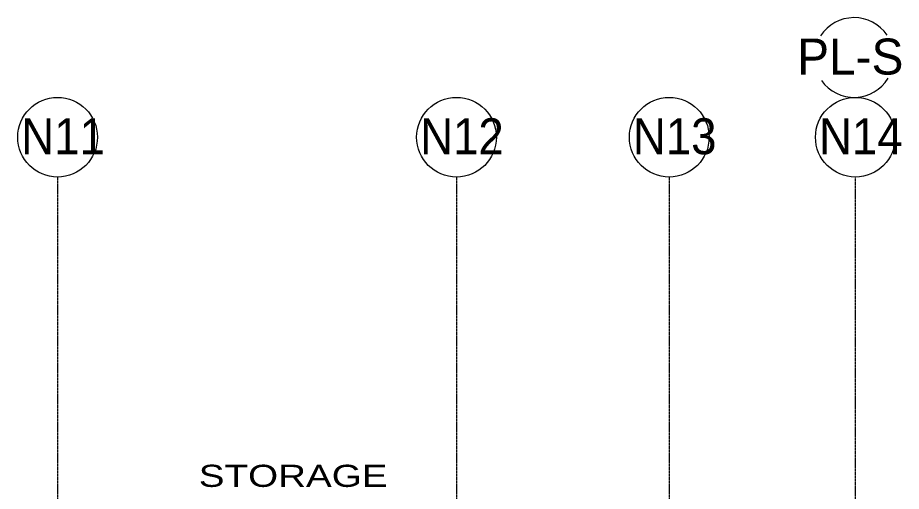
# Model space of a CAD drawing. Header units: inches. Extents: x -40190 to 0, y -3216 to 2257.
# Drawn here: x -21817 to -21020, y 1829 to 2257 of the extents above; entities that cross this region are included whole.
import ezdxf

# ---------------------------------------------------------------- set-up
doc = ezdxf.new("R2010")
doc.units = ezdxf.units.IN
doc.header["$LTSCALE"] = 0.5
doc.header["$MEASUREMENT"] = 0
doc.linetypes.add('A113$0$CENTER', pattern=[2, 1.25, -0.25, 0.25, -0.25])
for name, color, linetype in [('A113$0$A-ANNO-IDEN', 8, 'Continuous'), ('A113$0$A-GRID-1DP0-15', 8, 'Continuous'), ('A113$0$A-GRID-GRDP0-15', 8, 'Continuous'), ('XREF', 7, 'Continuous')]:
    doc.layers.add(name, color=color, linetype=linetype)
doc.styles.add('A113$0$Arial', font='arial.ttf', dxfattribs={"height": 0.076839})
doc.styles.add('A113$0$style-Arial', font='arial.ttf')

# ---------------------------------------------------------------- blocks, each defined once
blk = doc.blocks.new('A113')
at = {"layer": 'A113$0$A-GRID-1DP0-15', "lineweight": 13}
for centre in [(-21781.0236, 2149.2362), (-21421.0236, 2149.2362), (-21229.0236, 2149.2362), (-21061.0236, 2149.2362)]:
    blk.add_circle(centre, 36, dxfattribs=at)
for start, end in [(34.0743428, 146.7799207), (215.420843, 328.567837)]:
    blk.add_arc((-21062.2764, 2221.2144), 36, start, end, dxfattribs=at)
at = {"layer": 'A113$0$A-GRID-GRDP0-15', "linetype": 'A113$0$CENTER', "lineweight": 0}
for p, q in [((-21781.0236, 2113.2362), (-21781.0236, -676.9042)), ((-21421.0236, 2113.2362), (-21421.0236, -676.9042)), ((-21229.0236, 2113.2362), (-21229.0236, -676.9042)), ((-21061.0236, -3071.9017), (-21061.0236, 2112.4438))]:
    blk.add_line(p, q, dxfattribs=at)
at = {"layer": 'A113$0$A-ANNO-IDEN', "lineweight": 13, "insert": (-21653.6073, 1833.042), "char_height": 19.999996, "attachment_point": 7, "line_spacing_factor": 0.6, "style": 'A113$0$Arial'}
blk.add_mtext('\\H1x;\\W1.24688;STORAGE', dxfattribs=at)
at = {"layer": 'A113$0$A-GRID-1DP0-15', "lineweight": 13, "style": 'A113$0$style-Arial'}
for s, width, p in [('PL-S', 0.95, (-21113.5514, 2205.8184)), ('N11', 0.906154, (-21813.8343, 2133.8402)), ('N12', 0.906154, (-21453.8343, 2133.8402)), ('N13', 0.906154, (-21261.8343, 2133.8402)), ('N14', 0.906154, (-21093.8343, 2133.8402))]:
    blk.add_text(s, height=32.5, dxfattribs=dict(at, width=width)).set_placement(p)

msp = doc.modelspace()

# ---------------------------------------------------------------- block references
at = {"layer": 'XREF'}
msp.add_blockref('A113', (0.08, 0), dxfattribs=at)

doc.saveas('drawing.dxf')
